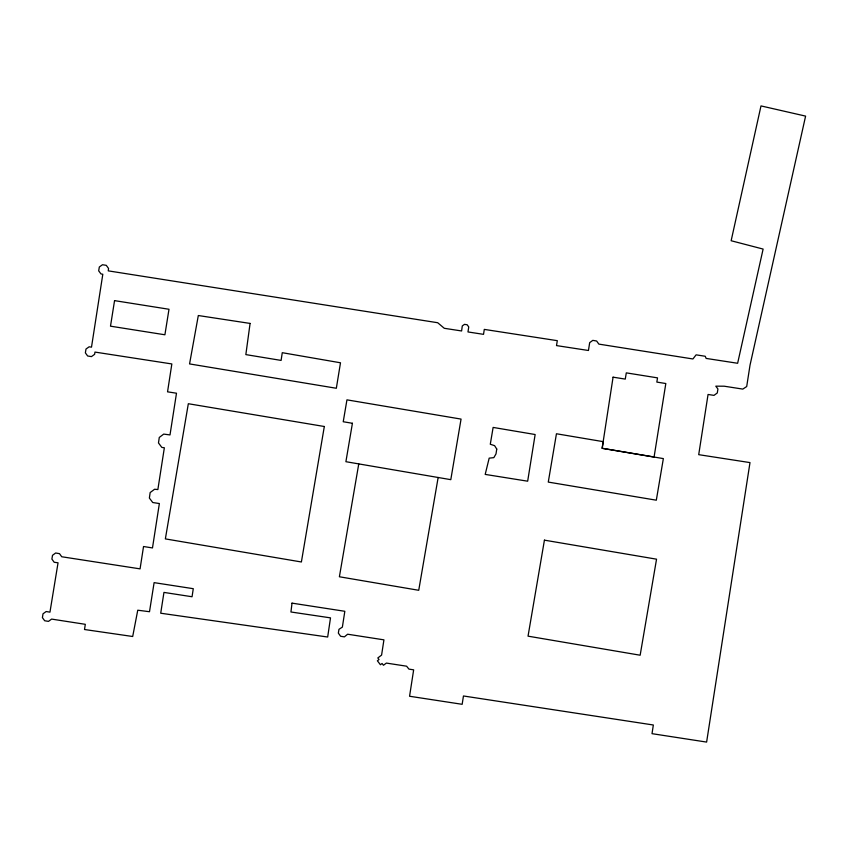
<?xml version="1.0" encoding="UTF-8"?>
<svg xmlns="http://www.w3.org/2000/svg" width="848" height="848" viewBox="0 0 848 848"><rect width="100%" height="100%" fill="white"/><g stroke="black" fill="none" stroke-linecap="round" stroke-linejoin="round"><path stroke-width="1.27" d="M358.757 463.92L339.391 576.767L418.732 590.293L438.151 477.477M292.019 603.14L290.938 611.991L330.508 617.863L327.678 637.018L160.717 613.221L163.95 592.413L192.051 596.748L193.28 588.692L154.113 582.64L149.502 611.715L137.758 610.21L132.691 636.498L84.514 629.513L85.309 624.319L51.622 619.093L48.484 621.372L44.679 620.757L42.4 617.62L43.015 613.804L46.152 611.535L49.958 612.15L58.046 562.807L54.177 562.256L51.898 559.086L52.512 555.313L55.65 553.002L59.498 553.649L61.734 556.754L140.068 568.87L143.535 546.515L152.481 547.935L159.371 503.542L152.757 502.525L149.375 498.073L150.149 492.571L154.601 489.243L157.866 489.55L164.353 447.776L161.83 447.405L158.481 442.953L159.276 437.451L163.706 434.102L170.003 434.929L176.49 393.218L167.544 391.829L171.847 363.951L94.965 352.079L94.626 354.326L91.457 356.605L87.651 355.99L85.372 352.853L85.987 349.037L89.157 346.8L91.499 347.161L102.809 274.243L100.997 273.936L98.686 270.841L99.333 266.993L102.47 264.746L106.276 265.329L108.555 268.466L108.247 270.862L437.695 322.728L444.278 328.293L461.609 330.964L462.287 325.95L464.471 324.36L467.142 324.752L468.743 326.936L467.979 331.95L483.53 334.345L484.293 329.395L557.306 340.673L556.511 345.592L588.448 350.489L589.678 342.645L592.816 340.366L596.621 341.013L598.868 344.118L692.933 358.969L696.102 354.846L705.26 356.266L706.119 358.418L737.633 363.273L763.115 249.068L731.146 240.737L760.995 105.915L805.6 116.112L750.024 365.149L746.696 386.54L742.795 389.094L724.192 386.2L715.776 386.169L717.927 388.967L717.281 392.963L713.995 395.369L708.059 394.468L698.71 454.666L749.992 462.595L706.617 742.085L652.017 733.668L653.342 724.998L463.453 695.975L462.16 704.306L409.563 696.25L413.654 669.846L408.948 669.114L406.584 666.189L386.359 663.083L383.466 665.267L382.088 663.486L380.423 664.747L377.381 660.783L379.014 659.521L377.816 657.953L381.589 655.091L383.932 639.848L347.627 634.219L344.426 636.859L340.62 636.276L338.341 633.117L338.956 629.333L342.369 627.117L344.829 611.291L292.019 603.14M250.086 323.427L245.846 354.602L281.101 360.411L282.267 352.694L340.493 362.785L336.338 388.267L189.56 363.919L198.315 315.53L250.086 323.427M496.748 449.069L496.006 453.892L493.833 457.644L489.179 458.143L485.194 474.403L527.668 481.198L535.141 434.526L493.123 427.424L490.292 444.246L494.596 445.656L496.748 449.069M613.072 377.169L602.154 448.295L663.359 458.598L656.32 500.193L548.274 482.088L556.447 433.763L603.267 441.66L602.154 448.295L654.084 457.03L665.818 383.529L656.84 382.088L657.518 377.869L626.29 372.866L625.273 379.098L613.072 377.169M114.554 300.627L110.494 326.173L164.904 334.78L168.996 309.266L114.554 300.627M324.318 426.502L301.39 561.98L165.36 538.893L188.33 403.722L324.318 426.502M352.418 423.279L345.899 461.704L450.797 479.661L461.058 419.092L346.949 399.853L343.228 421.742L352.418 423.279M544.427 540.155L528.039 636.159L640.155 655.218L656.543 559.182L544.427 540.155"/></g></svg>
